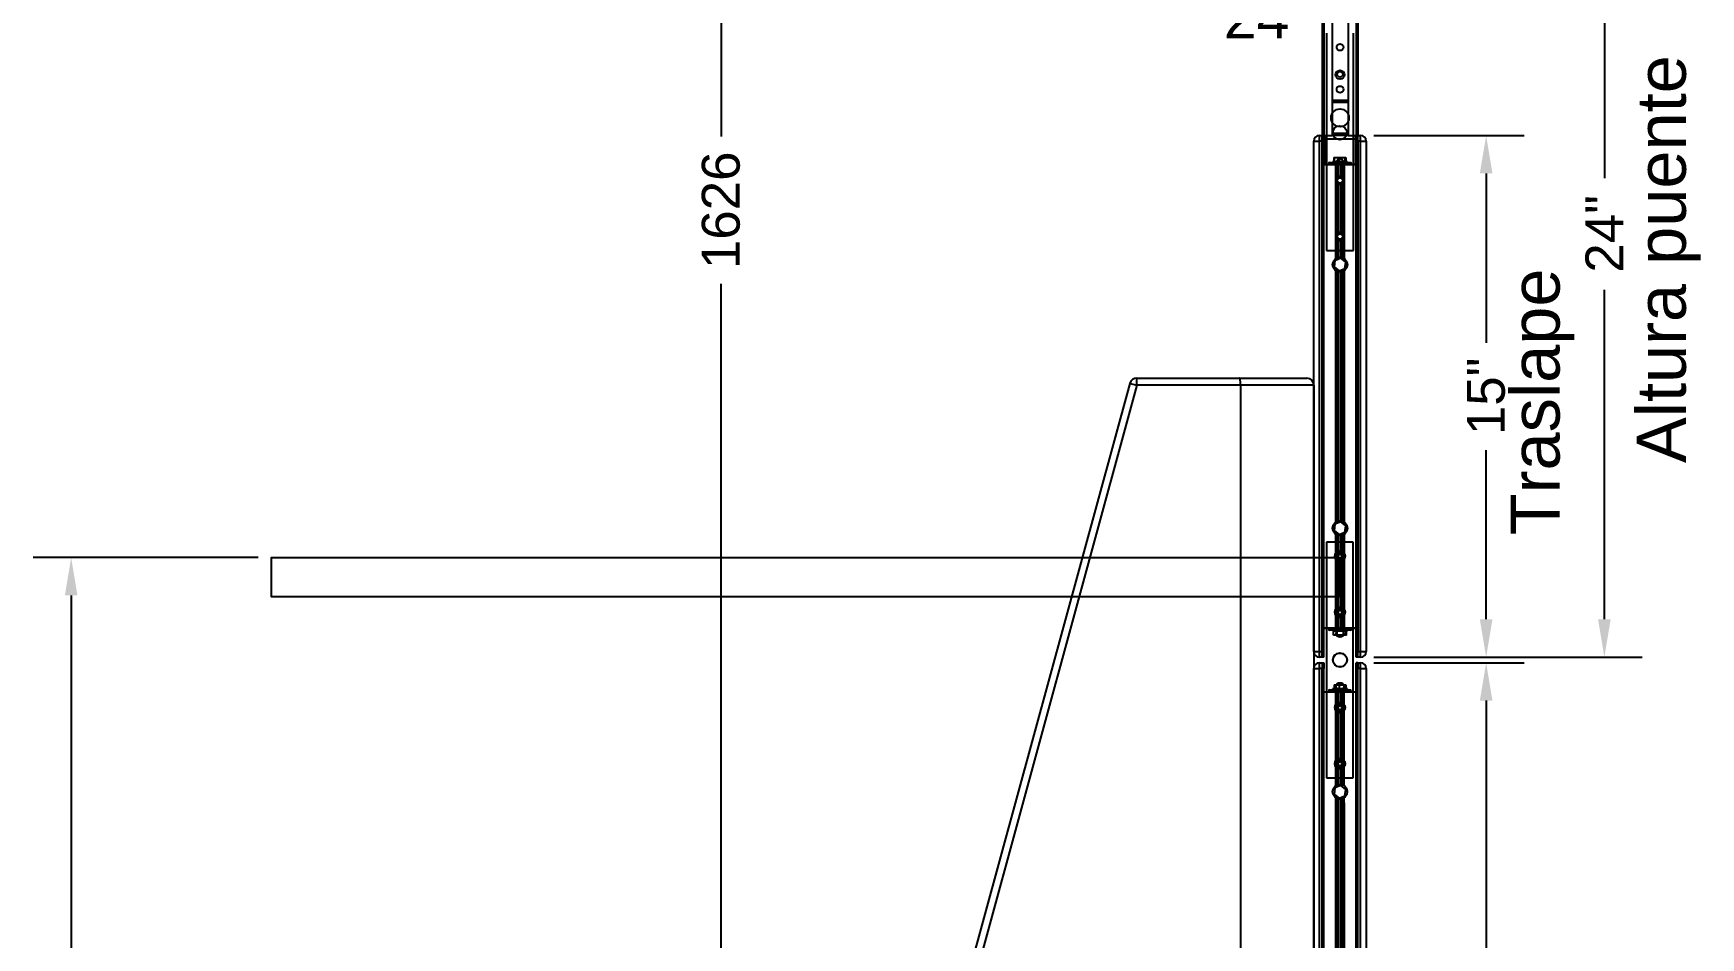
# Model space of a CAD drawing. Header units: inches. Extents: x 9936 to 27102, y -2774 to 11910.
# Drawn here: x 11084 to 12273, y 6000 to 6645 of the extents above; entities that cross this region are included whole.
import ezdxf

# ---------------------------------------------------------------- set-up
doc = ezdxf.new("R2010")
doc.units = ezdxf.units.IN
doc.header["$MEASUREMENT"] = 0
for name, color, linetype in [('Conector lateral', 150, 'Continuous'), ('CUBIERTA', 152, 'Continuous'), ('Puente', 244, 'Continuous'), ('RECTO', 20, 'Continuous'), ('SILLON', 84, 'Continuous'), ('TEXTO', 7, 'Continuous')]:
    doc.layers.add(name, color=color, linetype=linetype)
doc.styles.get("Standard").update_dxf_attribs({"font": 'arial.ttf'})
doc.dimstyles.get("Standard").update_dxf_attribs({"dimscale": 150, "dimtxt": 0.18, "dimasz": 0.18, "dimexe": 0.18, "dimexo": 0.0625, "dimgap": 0.09, "dimtad": 0, "dimdec": 0, "dimzin": 0, "dimdsep": 46, "dimtxsty": 'Standard', "dimcen": 0.09, "dimclrd": 1, "dimclre": 1, "dimclrt": 1, "dimadec": 0, "dimazin": 0, "dimtfac": 1, "dimtdec": 0, "dimtofl": 0, "dimtmove": 0, "dimatfit": 3, "dimfxl": 1, "dimtolj": 1, "dimtzin": 0, "dimarcsym": 0})

# ---------------------------------------------------------------- blocks, each defined once
blk = doc.blocks.new('A$C2C726D91')
at = {"layer": 'RECTO', "linetype": 'Continuous'}
for p, q in [((0, 668), (4, 668)), ((0, 4), (0, 668)), ((4, 672), (4, 668)), ((4, 672), (6, 672)), ((6, 668), (4, 668)), ((4, 668), (4, 4)), ((6, 672), (6, 670.8)), ((6, 672), (7.1, 672)), ((6, 672), (6, 668)), ((7.1, 670.8), (6, 670.8)), ((6, 670.8), (6, 668)), ((6, 668), (7.1, 668)), ((6, 4), (6, 668)), ((7.1, 672), (7.1, 670.8)), ((7.1, 670.8), (7.1, 668)), ((7.1, 4), (7.1, 668)), ((31.4, 672), (30.3, 672)), ((30.3, 670.8), (30.3, 672)), ((31.4, 670.8), (30.3, 670.8)), ((30.3, 668), (30.3, 670.8)), ((31.4, 668), (30.3, 668)), ((30.3, 4), (30.3, 668)), ((31.4, 672), (31.4, 670.8)), ((31.4, 668), (31.4, 672)), ((31.4, 672), (33.4, 672)), ((31.4, 670.8), (31.4, 668)), ((31.4, 4), (31.4, 668)), ((33.4, 668), (31.4, 668)), ((33.4, 668), (33.4, 672)), ((33.4, 4), (33.4, 668)), ((33.4, 668), (37.4, 668)), ((37.4, 668), (37.4, 4)), ((14.5, 656.3), (14.5, 653.3)), ((14.5, 656.3), (18.1, 656.3)), ((18.1, 656.3), (18.1, 653.3)), ((18.1, 656.3), (22.3, 656.3)), ((22.3, 656.3), (22.3, 653.3)), ((22.3, 656.3), (22.9, 656.3)), ((22.9, 656.3), (22.9, 653.3)), ((7.1, 651.2), (15.6, 651.2)), ((10.7, 652.2), (10.7, 651.2)), ((15.6, 652.2), (10.7, 652.2)), ((11.2, 652.7), (13.5, 652.7)), ((13.5, 653.3), (13.5, 652.3)), ((20.7, 653.3), (13.5, 653.3)), ((15.6, 652.3), (13.5, 652.3)), ((15.6, 652.3), (16.9, 652.3)), ((15.6, 652.3), (15.6, 584.2)), ((16.9, 642.1), (16.9, 652.3)), ((20.5, 652.3), (16.9, 652.3)), ((17.9, 651.2), (19.5, 651.2)), ((17.9, 642.6), (17.9, 651.2)), ((19.5, 642.6), (19.5, 651.2)), ((20.5, 652.3), (21.8, 652.3)), ((20.5, 652.3), (20.5, 642.1)), ((24, 653.3), (20.7, 653.3)), ((21.8, 584.2), (21.8, 652.3)), ((24, 652.3), (21.8, 652.3)), ((25.4, 652.2), (21.8, 652.2)), ((21.8, 651.2), (30.3, 651.2)), ((24, 652.3), (24, 653.3)), ((24, 652.7), (25, 652.7)), ((25, 652.7), (26.2, 652.7)), ((26.7, 652.2), (25.4, 652.2)), ((26.7, 651.2), (26.7, 652.2)), ((16.9, 602.1), (16.9, 637.9)), ((17.9, 602.6), (17.9, 637.4)), ((19.5, 602.6), (19.5, 637.4)), ((20.5, 637.9), (20.5, 602.1)), ((16.9, 584.9), (16.9, 597.9)), ((17.9, 585.2), (17.9, 597.4)), ((19.5, 585.2), (19.5, 597.4)), ((20.5, 597.9), (20.5, 584.9)), ((15.1, 582.8), (14.5, 578.3)), ((19.3, 584.5), (15.1, 582.8)), ((22.9, 581.7), (19.3, 584.5)), ((14.5, 578.3), (18.1, 575.5)), ((15.6, 575.8), (15.6, 572)), ((15.6, 572), (15.6, 100)), ((16.4, 572), (15.6, 572)), ((16.4, 100), (16.4, 572)), ((17.5, 572), (16.4, 572)), ((16.9, 572), (16.9, 575.1)), ((17.5, 100), (17.5, 572)), ((17.9, 184.6), (17.9, 574.8)), ((18.1, 575.5), (22.3, 577.2)), ((19.5, 184.6), (19.5, 574.8)), ((20, 572), (20, 100)), ((21, 572), (20, 572)), ((20.5, 575.1), (20.5, 572)), ((21, 100), (21, 572)), ((21.9, 572), (21, 572)), ((21.8, 572), (21.8, 575.8)), ((21.9, 100), (21.9, 572)), ((22.3, 577.2), (22.9, 581.7)), ((17.9, 179.4), (17.5, 179.5)), ((17.9, 97.2), (17.9, 179.4)), ((19.5, 184.6), (20, 184.5)), ((19.5, 97.2), (19.5, 179.4)), ((19.3, 96.5), (15.1, 94.8)), ((15.6, 100), (15.6, 96.2)), ((15.6, 100), (16.4, 100)), ((16.4, 100), (17.5, 100)), ((16.9, 96.9), (16.9, 100)), ((22.9, 93.7), (19.3, 96.5)), ((20, 100), (21, 100)), ((20.5, 100), (20.5, 96.9)), ((21, 100), (21.9, 100)), ((21.8, 96.2), (21.8, 100)), ((15.1, 94.8), (14.5, 90.3)), ((14.5, 90.3), (18.1, 87.5)), ((15.6, 87.8), (15.6, 19.7)), ((16.9, 74.1), (16.9, 87.1)), ((17.9, 74.6), (17.9, 86.8)), ((18.1, 87.5), (22.3, 89.2)), ((19.5, 74.6), (19.5, 86.8)), ((20.5, 87.1), (20.5, 74.1)), ((21.8, 19.7), (21.8, 87.8)), ((22.3, 89.2), (22.9, 93.7)), ((16.9, 19.7), (16.9, 69.9)), ((17.9, 20.8), (17.9, 69.4)), ((19.5, 20.8), (19.5, 69.4)), ((20.5, 69.9), (20.5, 19.7)), ((15.6, 20.8), (7.1, 20.8)), ((10.7, 20.8), (10.7, 19.8)), ((10.7, 19.8), (15.6, 19.8)), ((13.5, 19.3), (11.2, 19.3)), ((13.5, 19.7), (13.5, 18.7)), ((13.5, 19.7), (15.6, 19.7)), ((13.5, 18.7), (24, 18.7)), ((14.1, 15.7), (14.1, 18.7)), ((16.7, 15.7), (14.1, 15.7)), ((16.9, 19.7), (15.6, 19.7)), ((16.7, 15.7), (16.7, 18.7)), ((21.3, 15.7), (16.7, 15.7)), ((16.9, 19.7), (20.5, 19.7)), ((19.5, 20.8), (17.9, 20.8)), ((21.8, 19.7), (20.5, 19.7)), ((21.3, 15.7), (21.3, 18.7)), ((23.3, 15.7), (21.3, 15.7)), ((30.3, 20.8), (21.8, 20.8)), ((21.8, 19.8), (26.7, 19.8)), ((21.8, 19.7), (24, 19.7)), ((23.3, 15.7), (23.3, 18.7)), ((24, 18.7), (24, 19.7)), ((26.2, 19.3), (24, 19.3)), ((26.7, 19.8), (26.7, 20.8)), ((0, 4), (4, 4)), ((4, 4), (6, 4)), ((4, 4), (4, 0)), ((6, 0), (4, 0)), ((6, 4), (6, 1.2)), ((7.1, 4), (6, 4)), ((6, 4), (6, 0)), ((6, 1.2), (7.1, 1.2)), ((6, 1.2), (6, 0)), ((7.1, 0), (6, 0)), ((7.1, 4), (7.1, 1.2)), ((7.1, 1.2), (7.1, 0)), ((31.4, 4), (30.3, 4)), ((30.3, 1.2), (30.3, 4)), ((30.3, 1.2), (31.4, 1.2)), ((30.3, 0), (30.3, 1.2)), ((31.4, 0), (30.3, 0)), ((31.4, 4), (31.4, 1.2)), ((31.4, 4), (33.4, 4)), ((31.4, 0), (31.4, 4)), ((31.4, 1.2), (31.4, 0)), ((33.4, 0), (31.4, 0)), ((33.4, 4), (37.4, 4)), ((33.4, 0), (33.4, 4))]:
    blk.add_line(p, q, dxfattribs=at)
for centre, radius in [((18.7, 640), 1.98), ((18.7, 600), 1.98), ((18.7, 580), 5.25), ((18.7, 92), 5.25), ((18.7, 72), 1.98)]:
    blk.add_circle(centre, radius, dxfattribs=at)
for centre, radius, start, end in [((4, 668), 4, 90, 180), ((33.4, 668), 4, 0, 90), ((11.2, 652.2), 0.5, 90, 180), ((18.7, 640), 2.78, 130.4601, 229.5399), ((18.7, 652.9), 1.9, 198.4085, 243.4746), ((18.7, 640), 2.78, 72.2158, 107.7842), ((18.7, 652.9), 1.9, 296.5254, 341.5915), ((18.7, 640), 2.78, 310.4601, 49.5399), ((26.2, 652.2), 0.5, 0, 90), ((18.7, 640), 2.78, 252.2158, 287.7842), ((18.7, 600), 2.78, 130.4601, 229.5399), ((18.7, 600), 2.78, 72.2158, 107.7842), ((18.7, 600), 2.78, 252.2158, 287.7842), ((18.7, 600), 2.78, 310.4601, 49.5399), ((18.7, 182), 2.78, 72.2158, 107.7842), ((18.7, 182), 2.78, 252.2158, 287.7842), ((18.7, 72), 2.78, 130.4601, 229.5399), ((18.7, 72), 2.78, 72.2158, 107.7842), ((18.7, 72), 2.78, 310.4601, 49.5399), ((18.7, 72), 2.78, 252.2158, 287.7842), ((11.2, 19.8), 0.5, 180, 270), ((18.7, 19.1), 1.9, 116.5254, 161.5915), ((18.7, 19.1), 1.9, 18.4085, 63.4746), ((26.2, 19.8), 0.5, 270, 0), ((4, 4), 4, 180, 270), ((33.4, 4), 4, 270, 0)]:
    blk.add_arc(centre, radius, start, end, dxfattribs=at)
for points, knots in [([(16.9, 642.1), (17, 642.2), (17.2, 642.3), (17.5, 642.5), (17.8, 642.6), (17.9, 642.6)], [0, 0, 0, 0, 0.439174, 0.876749, 1, 1, 1, 1]), ([(19.5, 642.6), (19.7, 642.6), (20.1, 642.4), (20.4, 642.2), (20.5, 642.1), (20.5, 642.1)], [0, 0, 0, 0, 0.444477, 0.887819, 1, 1, 1, 1]), ([(17.9, 637.4), (17.7, 637.4), (17.3, 637.6), (17, 637.8), (16.9, 637.9), (16.9, 637.9)], [0, 0, 0, 0, 0.444484, 0.887819, 1, 1, 1, 1]), ([(20.5, 637.9), (20.4, 637.8), (20.2, 637.7), (19.9, 637.5), (19.6, 637.4), (19.5, 637.4)], [0, 0, 0, 0, 0.439174, 0.876749, 1, 1, 1, 1]), ([(16.9, 602.1), (17, 602.2), (17.2, 602.3), (17.5, 602.5), (17.8, 602.6), (17.9, 602.6)], [0, 0, 0, 0, 0.439174, 0.876749, 1, 1, 1, 1]), ([(17.9, 597.4), (17.7, 597.4), (17.3, 597.6), (17, 597.8), (16.9, 597.9), (16.9, 597.9)], [0, 0, 0, 0, 0.444477, 0.887819, 1, 1, 1, 1]), ([(19.5, 602.6), (19.7, 602.6), (20.1, 602.4), (20.4, 602.2), (20.5, 602.1), (20.5, 602.1)], [0, 0, 0, 0, 0.444477, 0.887819, 1, 1, 1, 1]), ([(20.5, 597.9), (20.4, 597.8), (20.2, 597.7), (19.9, 597.5), (19.6, 597.4), (19.5, 597.4)], [0, 0, 0, 0, 0.439174, 0.876749, 1, 1, 1, 1]), ([(17.5, 184.5), (17.5, 184.5), (17.6, 184.6), (17.8, 184.6), (17.9, 184.6)], [0, 0, 0, 0, 0.638363, 1, 1, 1, 1]), ([(20, 179.5), (19.9, 179.5), (19.8, 179.4), (19.6, 179.4), (19.5, 179.4)], [0, 0, 0, 0, 0.638363, 1, 1, 1, 1]), ([(16.9, 74.1), (17, 74.2), (17.2, 74.3), (17.5, 74.5), (17.8, 74.6), (17.9, 74.6)], [0, 0, 0, 0, 0.439174, 0.876749, 1, 1, 1, 1]), ([(19.5, 74.6), (19.7, 74.6), (20.1, 74.4), (20.4, 74.2), (20.5, 74.1), (20.5, 74.1)], [0, 0, 0, 0, 0.444477, 0.887819, 1, 1, 1, 1]), ([(17.9, 69.4), (17.7, 69.4), (17.3, 69.6), (17, 69.8), (16.9, 69.9), (16.9, 69.9)], [0, 0, 0, 0, 0.444477, 0.887819, 1, 1, 1, 1]), ([(20.5, 69.9), (20.4, 69.8), (20.2, 69.7), (19.9, 69.5), (19.6, 69.4), (19.5, 69.4)], [0, 0, 0, 0, 0.439174, 0.876749, 1, 1, 1, 1])]:
    blk.add_open_spline(points, degree=3, knots=knots, dxfattribs=at)
blk = doc.blocks.new('A$C3EBA59D7')
at = {"layer": 'RECTO', "linetype": 'Continuous'}
for p, q in [((4, 372), (4, 368)), ((4, 372), (6, 372)), ((6, 0), (6, 372)), ((7.1, 372), (6, 372)), ((7.1, 0), (7.1, 372)), ((31.4, 372), (30.3, 372)), ((30.3, 0), (30.3, 372)), ((31.4, 372), (33.4, 372)), ((31.4, 0), (31.4, 372)), ((33.4, 368), (33.4, 372)), ((0, 368), (4, 368)), ((0, 4), (0, 368)), ((6, 368), (4, 368)), ((4, 368), (4, 4)), ((6, 4), (6, 368)), ((31.4, 368), (31.4, 4)), ((33.4, 368), (31.4, 368)), ((33.4, 4), (33.4, 368)), ((33.4, 368), (37.4, 368)), ((37.4, 368), (37.4, 4)), ((15.6, 351.2), (7.1, 351.2)), ((10.7, 352.2), (10.7, 351.2)), ((15.6, 352.2), (10.7, 352.2)), ((11.2, 352.7), (13.5, 352.7)), ((13.5, 353.3), (13.5, 352.3)), ((20.7, 353.3), (13.5, 353.3)), ((15.6, 352.3), (13.5, 352.3)), ((14.5, 356.3), (14.5, 353.3)), ((14.5, 356.3), (18.1, 356.3)), ((15.6, 352.3), (15.6, 284.2)), ((16.9, 352.3), (15.6, 352.3)), ((20.5, 352.3), (16.9, 352.3)), ((16.9, 342.1), (16.9, 352.3)), ((17.9, 342.6), (17.9, 351.2)), ((19.5, 351.2), (17.9, 351.2)), ((18.1, 356.3), (18.1, 353.3)), ((18.1, 356.3), (22.3, 356.3)), ((19.5, 342.6), (19.5, 351.2)), ((20.5, 352.3), (20.5, 342.1)), ((21.8, 352.3), (20.5, 352.3)), ((24, 353.3), (20.7, 353.3)), ((24, 352.3), (21.8, 352.3)), ((21.8, 284.2), (21.8, 352.3)), ((25.4, 352.2), (21.8, 352.2)), ((30.3, 351.2), (21.8, 351.2)), ((22.3, 356.3), (22.3, 353.3)), ((22.3, 356.3), (22.9, 356.3)), ((22.9, 356.3), (22.9, 353.3)), ((24, 352.3), (24, 353.3)), ((24, 352.7), (25, 352.7)), ((25, 352.7), (26.2, 352.7)), ((26.7, 352.2), (25.4, 352.2)), ((26.7, 351.2), (26.7, 352.2)), ((16.9, 302.1), (16.9, 337.9)), ((17.9, 302.6), (17.9, 337.4)), ((19.5, 302.6), (19.5, 337.4)), ((20.5, 337.9), (20.5, 302.1)), ((16.9, 284.9), (16.9, 297.9)), ((17.9, 285.2), (17.9, 297.4)), ((19.5, 285.2), (19.5, 297.4)), ((20.5, 297.9), (20.5, 284.9)), ((15.1, 282.8), (14.5, 278.3)), ((14.5, 278.3), (18.1, 275.5)), ((19.3, 284.5), (15.1, 282.8)), ((15.6, 275.8), (15.6, 272)), ((16.9, 272), (16.9, 275.1)), ((17.9, 97.2), (17.9, 274.8)), ((18.1, 275.5), (22.3, 277.2)), ((22.9, 281.7), (19.3, 284.5)), ((19.5, 97.2), (19.5, 274.8)), ((20.5, 275.1), (20.5, 272)), ((21.8, 272), (21.8, 275.8)), ((22.3, 277.2), (22.9, 281.7)), ((15.6, 272), (15.6, 100)), ((16.4, 272), (15.6, 272)), ((16.4, 100), (16.4, 272)), ((17.5, 272), (16.4, 272)), ((17.5, 100), (17.5, 272)), ((20, 272), (20, 100)), ((21, 272), (20, 272)), ((21, 100), (21, 272)), ((21.9, 272), (21, 272)), ((21.9, 100), (21.9, 272)), ((19.3, 96.5), (15.1, 94.8)), ((15.6, 100), (15.6, 96.2)), ((15.6, 100), (16.4, 100)), ((16.4, 100), (17.5, 100)), ((16.9, 96.9), (16.9, 100)), ((22.9, 93.7), (19.3, 96.5)), ((20, 100), (21, 100)), ((20.5, 100), (20.5, 96.9)), ((21, 100), (21.9, 100)), ((21.8, 96.2), (21.8, 100)), ((15.1, 94.8), (14.5, 90.3)), ((14.5, 90.3), (18.1, 87.5)), ((15.6, 87.8), (15.6, 19.7)), ((16.9, 74.1), (16.9, 87.1)), ((17.9, 74.6), (17.9, 86.8)), ((18.1, 87.5), (22.3, 89.2)), ((19.5, 74.6), (19.5, 86.8)), ((20.5, 87.1), (20.5, 74.1)), ((21.8, 19.7), (21.8, 87.8)), ((22.3, 89.2), (22.9, 93.7)), ((16.9, 34.1), (16.9, 69.9)), ((17.9, 34.6), (17.9, 69.4)), ((19.5, 34.6), (19.5, 69.4)), ((20.5, 69.9), (20.5, 34.1)), ((16.9, 19.7), (16.9, 29.9)), ((17.9, 20.8), (17.9, 29.4)), ((19.5, 20.8), (19.5, 29.4)), ((20.5, 29.9), (20.5, 19.7)), ((7.1, 20.8), (15.6, 20.8)), ((10.7, 20.8), (10.7, 19.8)), ((10.7, 19.8), (15.6, 19.8)), ((13.5, 19.3), (11.2, 19.3)), ((13.5, 19.7), (13.5, 18.7)), ((13.5, 19.7), (15.6, 19.7)), ((13.5, 18.7), (24, 18.7)), ((14.1, 15.7), (14.1, 18.7)), ((16.7, 15.7), (14.1, 15.7)), ((15.6, 19.7), (16.9, 19.7)), ((16.7, 15.7), (16.7, 18.7)), ((21.3, 15.7), (16.7, 15.7)), ((16.9, 19.7), (20.5, 19.7)), ((17.9, 20.8), (19.5, 20.8)), ((20.5, 19.7), (21.8, 19.7)), ((21.3, 15.7), (21.3, 18.7)), ((23.3, 15.7), (21.3, 15.7)), ((21.8, 20.8), (30.3, 20.8)), ((21.8, 19.8), (26.7, 19.8)), ((21.8, 19.7), (24, 19.7)), ((23.3, 15.7), (23.3, 18.7)), ((24, 18.7), (24, 19.7)), ((26.2, 19.3), (24, 19.3)), ((26.7, 19.8), (26.7, 20.8)), ((0, 4), (4, 4)), ((4, 4), (6, 4)), ((4, 4), (4, 0)), ((31.4, 4), (33.4, 4)), ((33.4, 0), (33.4, 4)), ((33.4, 4), (37.4, 4)), ((6, 0), (4, 0)), ((7.1, 0), (6, 0)), ((31.4, 0), (30.3, 0)), ((33.4, 0), (31.4, 0))]:
    blk.add_line(p, q, dxfattribs=at)
for centre, radius in [((18.7, 340), 1.98), ((18.7, 300), 1.98), ((18.7, 280), 5.25), ((18.7, 92), 5.25), ((18.7, 72), 1.98), ((18.7, 32), 1.98)]:
    blk.add_circle(centre, radius, dxfattribs=at)
for centre, radius, start, end in [((4, 368), 4, 90, 180), ((33.4, 368), 4, 0, 90), ((11.2, 352.2), 0.5, 90, 180), ((18.7, 352.9), 1.9, 198.4085, 243.4746), ((18.7, 352.9), 1.9, 296.5254, 341.5915), ((26.2, 352.2), 0.5, 0, 90), ((18.7, 340), 2.78, 130.4601, 229.5399), ((18.7, 340), 2.78, 72.2158, 107.7842), ((18.7, 340), 2.78, 252.2158, 287.7842), ((18.7, 340), 2.78, 310.4601, 49.5399), ((18.7, 300), 2.78, 130.4601, 229.5399), ((18.7, 300), 2.78, 72.2158, 107.7842), ((18.7, 300), 2.78, 252.2158, 287.7842), ((18.7, 300), 2.78, 310.4601, 49.5399), ((18.7, 72), 2.78, 130.4601, 229.5399), ((18.7, 72), 2.78, 72.2158, 107.7842), ((18.7, 72), 2.78, 310.4601, 49.5399), ((18.7, 72), 2.78, 252.2158, 287.7842), ((18.7, 32), 2.78, 130.4601, 229.5399), ((18.7, 32), 2.78, 72.2158, 107.7842), ((18.7, 32), 2.78, 252.2158, 287.7842), ((18.7, 32), 2.78, 310.4601, 49.5399), ((11.2, 19.8), 0.5, 180, 270), ((18.7, 19.1), 1.9, 116.5254, 161.5915), ((18.7, 19.1), 1.9, 18.4085, 63.4746), ((26.2, 19.8), 0.5, 270, 0), ((4, 4), 4, 180, 270), ((33.4, 4), 4, 270, 0)]:
    blk.add_arc(centre, radius, start, end, dxfattribs=at)
for points, knots in [([(16.9, 342.1), (17, 342.2), (17.2, 342.3), (17.5, 342.5), (17.8, 342.6), (17.9, 342.6)], [0, 0, 0, 0, 0.439174, 0.876749, 1, 1, 1, 1]), ([(17.9, 337.4), (17.7, 337.4), (17.3, 337.6), (17, 337.8), (16.9, 337.9), (16.9, 337.9)], [0, 0, 0, 0, 0.444481, 0.887819, 1, 1, 1, 1]), ([(19.5, 342.6), (19.7, 342.6), (20.1, 342.4), (20.4, 342.2), (20.5, 342.1), (20.5, 342.1)], [0, 0, 0, 0, 0.444481, 0.887819, 1, 1, 1, 1]), ([(20.5, 337.9), (20.4, 337.8), (20.2, 337.7), (19.9, 337.5), (19.6, 337.4), (19.5, 337.4)], [0, 0, 0, 0, 0.439174, 0.876749, 1, 1, 1, 1]), ([(16.9, 302.1), (17, 302.2), (17.2, 302.3), (17.5, 302.5), (17.8, 302.6), (17.9, 302.6)], [0, 0, 0, 0, 0.439175, 0.876751, 1, 1, 1, 1]), ([(17.9, 297.4), (17.7, 297.4), (17.3, 297.6), (17, 297.8), (16.9, 297.9), (16.9, 297.9)], [0, 0, 0, 0, 0.444478, 0.887817, 1, 1, 1, 1]), ([(19.5, 302.6), (19.7, 302.6), (20.1, 302.4), (20.4, 302.2), (20.5, 302.1), (20.5, 302.1)], [0, 0, 0, 0, 0.444478, 0.887817, 1, 1, 1, 1]), ([(20.5, 297.9), (20.4, 297.8), (20.2, 297.7), (19.9, 297.5), (19.6, 297.4), (19.5, 297.4)], [0, 0, 0, 0, 0.439175, 0.876751, 1, 1, 1, 1]), ([(16.9, 74.1), (17, 74.2), (17.2, 74.3), (17.5, 74.5), (17.8, 74.6), (17.9, 74.6)], [0, 0, 0, 0, 0.439175, 0.876751, 1, 1, 1, 1]), ([(19.5, 74.6), (19.7, 74.6), (20.1, 74.4), (20.4, 74.2), (20.5, 74.1), (20.5, 74.1)], [0, 0, 0, 0, 0.444478, 0.887817, 1, 1, 1, 1]), ([(17.9, 69.4), (17.7, 69.4), (17.3, 69.6), (17, 69.8), (16.9, 69.9), (16.9, 69.9)], [0, 0, 0, 0, 0.444478, 0.887817, 1, 1, 1, 1]), ([(20.5, 69.9), (20.4, 69.8), (20.2, 69.7), (19.9, 69.5), (19.6, 69.4), (19.5, 69.4)], [0, 0, 0, 0, 0.439175, 0.876751, 1, 1, 1, 1]), ([(16.9, 34.1), (17, 34.2), (17.2, 34.3), (17.5, 34.5), (17.8, 34.6), (17.9, 34.6)], [0, 0, 0, 0, 0.439174, 0.876749, 1, 1, 1, 1]), ([(17.9, 29.4), (17.7, 29.4), (17.3, 29.6), (17, 29.8), (16.9, 29.9), (16.9, 29.9)], [0, 0, 0, 0, 0.444481, 0.887819, 1, 1, 1, 1]), ([(19.5, 34.6), (19.7, 34.6), (20.1, 34.4), (20.4, 34.2), (20.5, 34.1), (20.5, 34.1)], [0, 0, 0, 0, 0.444481, 0.887819, 1, 1, 1, 1]), ([(20.5, 29.9), (20.4, 29.8), (20.2, 29.7), (19.9, 29.5), (19.6, 29.4), (19.5, 29.4)], [0, 0, 0, 0, 0.439174, 0.876749, 1, 1, 1, 1])]:
    blk.add_open_spline(points, degree=3, knots=knots, dxfattribs=at)
blk = doc.blocks.new('A$C10B60D47')
at = {"layer": 'Conector lateral', "linetype": 'Continuous'}
for p, q in [((19, 168), (0, 168)), ((0, 168), (0, 0)), ((19, 0), (19, 168)), ((7.2, 157.7), (8.7, 158.3)), ((7.2, 157.7), (7.7, 156.6)), ((7.7, 156.6), (9.2, 157.2)), ((8.1, 159.9), (9.2, 160.3)), ((8.1, 159.9), (8.7, 158.3)), ((9.2, 160.3), (9.9, 158.8)), ((9.2, 157.2), (9.8, 155.7)), ((9.8, 155.7), (10.9, 156.1)), ((9.9, 158.8), (11.4, 159.4)), ((10.3, 157.7), (11.8, 158.3)), ((10.3, 157.7), (10.9, 156.1)), ((11.4, 159.4), (11.8, 158.3)), ((8.1, 119.9), (9.2, 120.3)), ((8.1, 119.9), (8.7, 118.3)), ((9.2, 120.3), (9.9, 118.8)), ((9.9, 118.8), (11.4, 119.4)), ((11.4, 119.4), (11.8, 118.3)), ((7.2, 117.7), (8.7, 118.3)), ((7.2, 117.7), (7.7, 116.6)), ((7.7, 116.6), (9.2, 117.2)), ((9.2, 117.2), (9.8, 115.7)), ((9.8, 115.7), (10.9, 116.1)), ((10.3, 117.7), (11.8, 118.3)), ((10.3, 117.7), (10.9, 116.1)), ((7.2, 49.7), (8.7, 50.3)), ((7.2, 49.7), (7.7, 48.6)), ((7.7, 48.6), (9.2, 49.2)), ((8.1, 51.9), (9.2, 52.3)), ((8.1, 51.9), (8.7, 50.3)), ((9.2, 52.3), (9.9, 50.8)), ((9.2, 49.2), (9.8, 47.7)), ((9.8, 47.7), (10.9, 48.1)), ((9.9, 50.8), (11.4, 51.4)), ((10.3, 49.7), (11.8, 50.3)), ((10.3, 49.7), (10.9, 48.1)), ((11.4, 51.4), (11.8, 50.3)), ((8.1, 11.9), (9.2, 12.3)), ((9.2, 12.3), (9.9, 10.8)), ((7.2, 9.7), (8.7, 10.3)), ((7.2, 9.7), (7.7, 8.6)), ((7.7, 8.6), (9.2, 9.2)), ((8.1, 11.9), (8.7, 10.3)), ((9.2, 9.2), (9.8, 7.7)), ((9.8, 7.7), (10.9, 8.1)), ((9.9, 10.8), (11.4, 11.4)), ((10.3, 9.7), (11.8, 10.3)), ((10.3, 9.7), (10.9, 8.1)), ((11.4, 11.4), (11.8, 10.3)), ((0, 0), (19, 0))]:
    blk.add_line(p, q, dxfattribs=at)
for centre, radius in [((9.5, 158), 3.75), ((9.5, 118), 3.75), ((9.5, 103), 2.78), ((9.5, 65), 2.78), ((9.5, 50), 3.75), ((9.5, 10), 3.75)]:
    blk.add_circle(centre, radius, dxfattribs=at)
blk = doc.blocks.new('BIOMBO 42')
at = {"layer": 'RECTO', "color": 252, "true_color": 0x939598}
for centre in [(12756.5, -15386.7), (12756.5, -15762.7)]:
    blk.add_circle(centre, 5, dxfattribs=at)
at = {"layer": 'RECTO'}
for name, p in [('A$C3EBA59D7', (12737.8, -15760.7)), ('A$C10B60D47', (12747, -15846.7)), ('A$C2C726D91', (12737.8, -16436.7))]:
    blk.add_blockref(name, p, dxfattribs=at)
blk = doc.blocks.new('PUENTE 135° H24 F18')
at = {"layer": 'Puente', "linetype": 'Continuous'}
for p, q in [((9361.6, -12092.2), (9361.6, -12286.2)), ((9362.8, -12092.2), (9362.8, -12286.2)), ((9368.6, -12092.2), (9368.6, -12286.2)), ((9380, -12092.2), (9380, -12286.2)), ((9385.7, -12092.2), (9385.7, -12286.2)), ((9387, -12092.2), (9387, -12286.2)), ((9364.7, -12213.2), (9364.7, -12368.2)), ((9383.8, -12368.2), (9383.8, -12213.2)), ((9368.6, -12260.8), (9380, -12260.8)), ((9368.6, -12262.3), (9380, -12262.3)), ((9361.6, -12286.2), (9362.8, -12286.2)), ((9361.6, -12658.2), (9361.6, -12286.2)), ((9362.7, -12286.2), (9361.6, -12286.2)), ((9361.6, -12654.2), (9361.6, -12290.2)), ((9362.7, -12658.2), (9362.7, -12286.2)), ((9362.8, -12286.2), (9368.6, -12286.2)), ((9363.3, -12286.2), (9363.3, -12288.7)), ((9385.3, -12288.7), (9363.3, -12288.7)), ((9363.3, -12288.7), (9363.3, -12306.7)), ((9380, -12284.7), (9368.6, -12284.7)), ((9380, -12286.2), (9368.6, -12286.2)), ((9380, -12286.2), (9385.7, -12286.2)), ((9385.3, -12286.2), (9385.3, -12288.7)), ((9385.3, -12288.7), (9385.3, -12306.7)), ((9385.7, -12286.2), (9387, -12286.2)), ((9387, -12286.2), (9385.9, -12286.2)), ((9385.9, -12658.2), (9385.9, -12286.2)), ((9387, -12658.2), (9387, -12286.2)), ((9387, -12290.2), (9387, -12654.2)), ((9366.8, -12305.5), (9369, -12305.5)), ((9369, -12304.9), (9369, -12305.9)), ((9376.3, -12304.9), (9369, -12304.9)), ((9370, -12301.9), (9370, -12304.9)), ((9370, -12301.9), (9373.7, -12301.9)), ((9370.3, -12306.7), (9370.3, -12301.7)), ((9370.3, -12301.7), (9378.2, -12301.7)), ((9373.7, -12301.9), (9373.7, -12304.9)), ((9373.7, -12301.9), (9377.9, -12301.9)), ((9379.5, -12304.9), (9376.3, -12304.9)), ((9377.9, -12301.9), (9377.9, -12304.9)), ((9377.9, -12301.9), (9378.5, -12301.9)), ((9378.2, -12301.7), (9378.2, -12306.7)), ((9378.5, -12301.9), (9378.5, -12304.9)), ((9379.5, -12305.9), (9379.5, -12304.9)), ((9379.5, -12305.5), (9380.5, -12305.5)), ((9380.5, -12305.5), (9381.8, -12305.5)), ((9371.2, -12307), (9362.7, -12307)), ((9370.3, -12306.7), (9363.3, -12306.7)), ((9366.3, -12306), (9366.3, -12307)), ((9371.2, -12306), (9366.3, -12306)), ((9371.2, -12305.9), (9369, -12305.9)), ((9371.2, -12305.9), (9371.2, -12373.9)), ((9372.5, -12305.9), (9371.2, -12305.9)), ((9376, -12305.9), (9372.5, -12305.9)), ((9372.5, -12316.1), (9372.5, -12305.9)), ((9373.4, -12315.5), (9373.4, -12307)), ((9375.1, -12307), (9373.4, -12307)), ((9375.1, -12315.5), (9375.1, -12307)), ((9376.1, -12305.9), (9376.1, -12316.1)), ((9377.4, -12305.9), (9376.1, -12305.9)), ((9379.5, -12305.9), (9377.3, -12305.9)), ((9377.4, -12373.9), (9377.4, -12305.9)), ((9381, -12306), (9377.4, -12306)), ((9385.9, -12307), (9377.4, -12307)), ((9385.3, -12306.7), (9378.2, -12306.7)), ((9382.3, -12306), (9381, -12306)), ((9382.3, -12307), (9382.3, -12306)), ((9372.5, -12356.1), (9372.5, -12320.3)), ((9373.4, -12355.5), (9373.4, -12320.8)), ((9375.1, -12355.5), (9375.1, -12320.8)), ((9376.1, -12320.3), (9376.1, -12356.1)), ((9372.5, -12373.3), (9372.5, -12360.3)), ((9373.4, -12373), (9373.4, -12360.8)), ((9375.1, -12373), (9375.1, -12360.8)), ((9376.1, -12360.3), (9376.1, -12373.3)), ((9364.7, -12368.2), (9383.8, -12368.2)), ((9370.6, -12375.4), (9370, -12379.9)), ((9374.9, -12373.6), (9370.6, -12375.4)), ((9378.5, -12376.4), (9374.9, -12373.6)), ((9377.9, -12381), (9378.5, -12376.4)), ((9370, -12379.9), (9373.7, -12382.7)), ((9371.1, -12386.2), (9371.1, -12558.2)), ((9371.9, -12386.2), (9371.1, -12386.2)), ((9371.2, -12382.4), (9371.2, -12386.2)), ((9371.9, -12558.2), (9371.9, -12386.2)), ((9373, -12386.2), (9371.9, -12386.2)), ((9372.5, -12386.2), (9372.5, -12383.1)), ((9373, -12558.2), (9373, -12386.2)), ((9373.4, -12561), (9373.4, -12383.4)), ((9373.7, -12382.7), (9377.9, -12381)), ((9375.1, -12561), (9375.1, -12383.4)), ((9375.5, -12386.2), (9375.5, -12558.2)), ((9376.6, -12386.2), (9375.5, -12386.2)), ((9376.1, -12383.1), (9376.1, -12386.2)), ((9376.6, -12558.2), (9376.6, -12386.2)), ((9377.4, -12386.2), (9376.6, -12386.2)), ((9377.4, -12386.2), (9377.4, -12382.4)), ((9377.4, -12558.2), (9377.4, -12386.2)), ((9370.6, -12563.4), (9370, -12567.9)), ((9374.9, -12561.6), (9370.6, -12563.4)), ((9371.1, -12558.2), (9371.9, -12558.2)), ((9371.2, -12558.2), (9371.2, -12561.9)), ((9371.9, -12558.2), (9373, -12558.2)), ((9372.5, -12561.3), (9372.5, -12558.2)), ((9378.5, -12564.4), (9374.9, -12561.6)), ((9375.5, -12558.2), (9376.6, -12558.2)), ((9376.1, -12558.2), (9376.1, -12561.3)), ((9376.6, -12558.2), (9377.4, -12558.2)), ((9377.4, -12561.9), (9377.4, -12558.2)), ((9377.9, -12569), (9378.5, -12564.4)), ((9370, -12567.9), (9373.7, -12570.7)), ((9371.2, -12570.4), (9371.2, -12638.5)), ((9372.5, -12584.1), (9372.5, -12571.1)), ((9373.4, -12583.5), (9373.4, -12571.4)), ((9373.7, -12570.7), (9377.9, -12569)), ((9375.1, -12583.5), (9375.1, -12571.4)), ((9376.1, -12571.1), (9376.1, -12584.1)), ((9377.4, -12638.5), (9377.4, -12570.4)), ((9372.5, -12624.1), (9372.5, -12588.3)), ((9373.4, -12623.5), (9373.4, -12588.8)), ((9375.1, -12623.5), (9375.1, -12588.8)), ((9376.1, -12588.3), (9376.1, -12624.1)), ((9362.7, -12637.4), (9371.2, -12637.4)), ((9366.3, -12637.4), (9366.3, -12638.4)), ((9366.3, -12638.4), (9371.2, -12638.4)), ((9372.5, -12638.5), (9372.5, -12628.3)), ((9373.4, -12637.4), (9373.4, -12628.8)), ((9373.4, -12637.4), (9375.1, -12637.4)), ((9375.1, -12637.4), (9375.1, -12628.8)), ((9376.1, -12628.3), (9376.1, -12638.5)), ((9377.3, -12638.4), (9382.3, -12638.4)), ((9377.4, -12637.4), (9385.9, -12637.4)), ((9382.3, -12638.4), (9382.3, -12637.4)), ((9369, -12638.9), (9366.8, -12638.9)), ((9369, -12638.5), (9369, -12639.5)), ((9369, -12638.5), (9371.1, -12638.5)), ((9369, -12639.5), (9379.5, -12639.5)), ((9369.7, -12642.5), (9369.7, -12639.5)), ((9372.3, -12642.5), (9369.7, -12642.5)), ((9371.2, -12638.5), (9372.5, -12638.5)), ((9372.3, -12642.5), (9372.3, -12639.5)), ((9376.8, -12642.5), (9372.3, -12642.5)), ((9372.5, -12638.5), (9376.1, -12638.5)), ((9376.1, -12638.5), (9377.4, -12638.5)), ((9376.8, -12642.5), (9376.8, -12639.5)), ((9378.8, -12642.5), (9376.8, -12642.5)), ((9377.4, -12638.5), (9379.5, -12638.5)), ((9378.8, -12642.5), (9378.8, -12639.5)), ((9379.5, -12639.5), (9379.5, -12638.5)), ((9381.8, -12638.9), (9379.5, -12638.9)), ((9362.7, -12658.2), (9361.6, -12658.2)), ((9387, -12658.2), (9385.9, -12658.2))]:
    blk.add_line(p, q, dxfattribs=at)
for centre, radius in [((9374.3, -12223.2), 2.38), ((9374.3, -12242.8), 3.17), ((9374.3, -12242.5), 1.98), ((9374.3, -12253.2), 2.38), ((9374.3, -12273.5), 6.35), ((9374.3, -12304.5), 1.98), ((9374.3, -12318.2), 2.38), ((9374.3, -12318.2), 1.98), ((9374.3, -12358.2), 2.38), ((9374.3, -12358.2), 1.98), ((9374.3, -12378.2), 5.25), ((9374.3, -12566.2), 5.25), ((9374.3, -12586.2), 1.98), ((9374.3, -12626.2), 1.98)]:
    blk.add_circle(centre, radius, dxfattribs=at)
at = {"layer": 'Puente', "color": 252, "true_color": 0x939598}
blk.add_circle((9374.3, -12660.2), 5, dxfattribs=at)
at = {"layer": 'Puente', "linetype": 'Continuous'}
for centre, radius, start, end in [((9366.8, -12306), 0.5, 90, 180), ((9381.8, -12306), 0.5, 0, 90), ((9374.3, -12318.2), 2.78, 130.4601, 229.5399), ((9374.3, -12305.3), 1.9, 198.4085, 243.4746), ((9374.3, -12318.2), 2.78, 72.2158, 107.7842), ((9374.3, -12305.3), 1.9, 296.5254, 341.5915), ((9374.3, -12318.2), 2.78, 310.4601, 49.5399), ((9374.3, -12318.2), 2.78, 252.2158, 287.7842), ((9374.3, -12358.2), 2.78, 130.4601, 229.5399), ((9374.3, -12358.2), 2.78, 72.2158, 107.7842), ((9374.3, -12358.2), 2.78, 252.2158, 287.7842), ((9374.3, -12358.2), 2.78, 310.4601, 49.5399), ((9374.3, -12586.2), 2.78, 130.4601, 229.5399), ((9374.3, -12586.2), 2.78, 72.2158, 107.7842), ((9374.3, -12586.2), 2.78, 252.2158, 287.7842), ((9374.3, -12586.2), 2.78, 310.4601, 49.5399), ((9374.3, -12626.2), 2.78, 130.4601, 229.5399), ((9374.3, -12626.2), 2.78, 72.2158, 107.7842), ((9374.3, -12626.2), 2.78, 310.4601, 49.5399), ((9366.8, -12638.4), 0.5, 180, 270), ((9374.3, -12639.1), 1.9, 116.5254, 161.5915), ((9374.3, -12626.2), 2.78, 252.2158, 287.7842), ((9374.3, -12639.1), 1.9, 18.4085, 63.4746), ((9381.8, -12638.4), 0.5, 270, 0)]:
    blk.add_arc(centre, radius, start, end, dxfattribs=at)
for points, knots in [([(9372.5, -12316.1), (9372.5, -12316), (9372.7, -12315.8), (9373.1, -12315.6), (9373.4, -12315.6), (9373.4, -12315.5)], [0, 0, 0, 0, 0.439174, 0.876749, 1, 1, 1, 1]), ([(9375.1, -12315.5), (9375.3, -12315.6), (9375.7, -12315.8), (9375.9, -12316), (9376, -12316.1), (9376.1, -12316.1)], [0, 0, 0, 0, 0.444481, 0.887819, 1, 1, 1, 1]), ([(9373.4, -12320.8), (9373.2, -12320.8), (9372.8, -12320.6), (9372.6, -12320.4), (9372.5, -12320.3), (9372.5, -12320.3)], [0, 0, 0, 0, 0.444481, 0.887819, 1, 1, 1, 1]), ([(9376.1, -12320.3), (9376, -12320.4), (9375.8, -12320.5), (9375.4, -12320.7), (9375.2, -12320.8), (9375.1, -12320.8)], [0, 0, 0, 0, 0.439174, 0.876749, 1, 1, 1, 1]), ([(9372.5, -12356.1), (9372.5, -12356), (9372.7, -12355.8), (9373.1, -12355.6), (9373.4, -12355.6), (9373.4, -12355.5)], [0, 0, 0, 0, 0.439175, 0.876751, 1, 1, 1, 1]), ([(9373.4, -12360.8), (9373.2, -12360.8), (9372.8, -12360.6), (9372.6, -12360.4), (9372.5, -12360.3), (9372.5, -12360.3)], [0, 0, 0, 0, 0.444478, 0.887817, 1, 1, 1, 1]), ([(9375.1, -12355.5), (9375.3, -12355.6), (9375.7, -12355.8), (9375.9, -12356), (9376, -12356.1), (9376.1, -12356.1)], [0, 0, 0, 0, 0.444478, 0.887817, 1, 1, 1, 1]), ([(9376.1, -12360.3), (9376, -12360.4), (9375.8, -12360.5), (9375.4, -12360.7), (9375.2, -12360.8), (9375.1, -12360.8)], [0, 0, 0, 0, 0.439175, 0.876751, 1, 1, 1, 1]), ([(9372.5, -12584.1), (9372.5, -12584), (9372.7, -12583.8), (9373.1, -12583.6), (9373.4, -12583.6), (9373.4, -12583.5)], [0, 0, 0, 0, 0.439175, 0.876751, 1, 1, 1, 1]), ([(9373.4, -12588.8), (9373.2, -12588.8), (9372.8, -12588.6), (9372.6, -12588.4), (9372.5, -12588.3), (9372.5, -12588.3)], [0, 0, 0, 0, 0.444478, 0.887817, 1, 1, 1, 1]), ([(9375.1, -12583.5), (9375.3, -12583.6), (9375.7, -12583.8), (9375.9, -12584), (9376, -12584.1), (9376.1, -12584.1)], [0, 0, 0, 0, 0.444478, 0.887817, 1, 1, 1, 1]), ([(9376.1, -12588.3), (9376, -12588.4), (9375.8, -12588.5), (9375.4, -12588.7), (9375.2, -12588.8), (9375.1, -12588.8)], [0, 0, 0, 0, 0.439175, 0.876751, 1, 1, 1, 1]), ([(9372.5, -12624.1), (9372.5, -12624), (9372.7, -12623.8), (9373.1, -12623.6), (9373.4, -12623.6), (9373.4, -12623.5)], [0, 0, 0, 0, 0.439174, 0.876749, 1, 1, 1, 1]), ([(9375.1, -12623.5), (9375.3, -12623.6), (9375.7, -12623.8), (9375.9, -12624), (9376, -12624.1), (9376.1, -12624.1)], [0, 0, 0, 0, 0.444481, 0.887819, 1, 1, 1, 1]), ([(9373.4, -12628.8), (9373.2, -12628.8), (9372.8, -12628.6), (9372.6, -12628.4), (9372.5, -12628.3), (9372.5, -12628.3)], [0, 0, 0, 0, 0.444481, 0.887819, 1, 1, 1, 1]), ([(9376.1, -12628.3), (9376, -12628.4), (9375.8, -12628.5), (9375.4, -12628.7), (9375.2, -12628.8), (9375.1, -12628.8)], [0, 0, 0, 0, 0.439174, 0.876749, 1, 1, 1, 1])]:
    blk.add_open_spline(points, degree=3, knots=knots, dxfattribs=at)
at = {"layer": 'Puente', "color": 251, "true_color": 0x636466, "insert": (9284, -12186.9), "char_height": 30, "attachment_point": 1}
blk.add_mtext_dynamic_manual_height_columns('\\pi7.47655;24"', width=73.255, gutter_width=15.9, heights=[30.6], dxfattribs=at)
blk = doc.blocks.new('*D50')
at = {"layer": 'Defpoints', "color": 0, "transparency": 16777216}
for p in [(11574.5, 7143.5), (11697.8, 7143.5), (12003.9, 5518)]:
    blk.add_point(p, dxfattribs=at)
at = {"layer": 'TEXTO', "color": 1, "lineweight": -2, "transparency": 16777216}
for p, q in [((11688.4, 7143.5), (11547.5, 7143.5)), ((11574.5, 7116.5), (11574.5, 6571.3)), ((11574.5, 5545), (11574.5, 6466.2)), ((11994.5, 5518), (11547.5, 5518))]:
    blk.add_line(p, q, dxfattribs=at)
at = {"layer": 'TEXTO', "color": 1, "transparency": 16777216}
for points in [[(11570, 7116.5), (11579, 7116.5), (11574.5, 7143.5)], [(11570, 5545), (11579, 5545), (11574.5, 5518)]]:
    blk.add_solid(points, dxfattribs=at)
at = {"layer": 'TEXTO', "color": 1, "transparency": 16777216, "insert": (11574.5, 6518.7), "char_height": 27, "attachment_point": 5, "rotation": 90}
blk.add_mtext('\\A1;1626', dxfattribs=at)
blk = doc.blocks.new('A$C30A667A5')
at = {"layer": 'SILLON', "linetype": 'Continuous'}
for p, q in [((473.8, 876), (473.8, 881)), ((473.8, 881), (546.9, 881)), ((546.9, 881), (595, 881)), ((351.7, 447.3), (469, 877.3)), ((473.8, 876), (355.2, 441.2)), ((469, 877.3), (473.8, 876)), ((547.8, 876), (473.8, 876)), ((547.8, 876), (547.8, 441)), ((600, 876), (547.8, 876)), ((600, 876), (600, 441))]:
    blk.add_line(p, q, dxfattribs=at)
for centre, start, end in [((473.8, 876), 90, 164.7449), ((595, 876), 0, 90)]:
    blk.add_arc(centre, 5, start, end, dxfattribs=at)
blk.add_open_spline([(547.8, 876), (547.8, 876.3), (547.8, 876.7), (547.8, 877.3), (547.8, 877.6), (547.7, 878.2), (547.7, 878.5), (547.7, 879.1), (547.6, 879.3), (547.5, 879.8), (547.5, 880), (547.4, 880.3), (547.3, 880.5), (547.2, 880.7), (547.2, 880.8), (547.1, 880.9), (547, 881), (547, 881), (547, 881), (546.9, 881)], degree=3, knots=[0, 0, 0, 0, 0.125, 0.125, 0.25, 0.25, 0.375, 0.375, 0.5, 0.5, 0.625, 0.625, 0.75, 0.75, 0.875, 0.875, 0.9375, 0.9375, 1, 1, 1, 1], dxfattribs=at)
blk = doc.blocks.new('*D53')
at = {"layer": 'Defpoints', "color": 0, "transparency": 16777216}
for p in [(11253.9, 6271), (11111.1, 5518), (12003.9, 5518)]:
    blk.add_point(p, dxfattribs=at)
at = {"layer": 'TEXTO', "color": 1, "lineweight": -2, "transparency": 16777216}
for p, q in [((11244.5, 6271), (11084.1, 6271)), ((11111.1, 6244), (11111.1, 5937.7)), ((11111.1, 5545), (11111.1, 5851.3)), ((11994.5, 5518), (11084.1, 5518))]:
    blk.add_line(p, q, dxfattribs=at)
at = {"layer": 'TEXTO', "color": 1, "transparency": 16777216}
for points in [[(11106.6, 6244), (11115.6, 6244), (11111.1, 6271)], [(11106.6, 5545), (11115.6, 5545), (11111.1, 5518)]]:
    blk.add_solid(points, dxfattribs=at)
at = {"layer": 'TEXTO', "color": 1, "transparency": 16777216, "insert": (11111.1, 5894.5), "char_height": 27, "attachment_point": 5, "rotation": 90}
blk.add_mtext('\\A1;753', dxfattribs=at)
blk = doc.blocks.new('*D54')
at = {"layer": 'Defpoints', "color": 0, "transparency": 16777216}
for p in [(12030.6, 6196), (12030.6, 5524), (12120.1, 5524)]:
    blk.add_point(p, dxfattribs=at)
at = {"layer": 'TEXTO', "color": 1, "lineweight": -2, "transparency": 16777216}
for p, q in [((12039.9, 6196), (12147.1, 6196)), ((12120.1, 6169), (12120.1, 5899.7)), ((12120.1, 5551), (12120.1, 5820.2)), ((12039.9, 5524), (12147.1, 5524))]:
    blk.add_line(p, q, dxfattribs=at)
at = {"layer": 'TEXTO', "color": 1, "transparency": 16777216}
for points in [[(12115.6, 6169), (12124.6, 6169), (12120.1, 6196)], [(12115.6, 5551), (12124.6, 5551), (12120.1, 5524)]]:
    blk.add_solid(points, dxfattribs=at)
at = {"layer": 'TEXTO', "color": 1, "transparency": 16777216, "insert": (12120.1, 5860), "char_height": 27, "attachment_point": 5, "rotation": 90}
blk.add_mtext('\\A1;27"', dxfattribs=at)
blk = doc.blocks.new('*D55')
at = {"layer": 'Defpoints', "color": 0, "transparency": 16777216}
for p in [(12030.6, 6572), (12120.1, 6572), (12030.6, 6200)]:
    blk.add_point(p, dxfattribs=at)
at = {"layer": 'TEXTO', "color": 1, "lineweight": -2, "transparency": 16777216}
for p, q in [((12039.9, 6572), (12147.1, 6572)), ((12120.1, 6545), (12120.1, 6424.2)), ((12120.1, 6227), (12120.1, 6347.7)), ((12039.9, 6200), (12147.1, 6200))]:
    blk.add_line(p, q, dxfattribs=at)
at = {"layer": 'TEXTO', "color": 1, "transparency": 16777216}
for points in [[(12115.6, 6545), (12124.6, 6545), (12120.1, 6572)], [(12115.6, 6227), (12124.6, 6227), (12120.1, 6200)]]:
    blk.add_solid(points, dxfattribs=at)
at = {"layer": 'TEXTO', "color": 1, "transparency": 16777216, "insert": (12120.1, 6386), "char_height": 27, "attachment_point": 5, "rotation": 90}
blk.add_mtext('\\A1;15"', dxfattribs=at)
blk = doc.blocks.new('*D56')
at = {"layer": 'Defpoints', "color": 0, "transparency": 16777216}
for p in [(12006, 6803.7), (12204.4, 6803.7), (12030.6, 6200)]:
    blk.add_point(p, dxfattribs=at)
at = {"layer": 'TEXTO', "color": 1, "lineweight": -2, "transparency": 16777216}
for p, q in [((12015.4, 6803.7), (12231.4, 6803.7)), ((12204.4, 6776.7), (12204.4, 6541.6)), ((12204.4, 6227), (12204.4, 6462.1)), ((12039.9, 6200), (12231.4, 6200))]:
    blk.add_line(p, q, dxfattribs=at)
at = {"layer": 'TEXTO', "color": 1, "transparency": 16777216}
for points in [[(12199.9, 6776.7), (12208.9, 6776.7), (12204.4, 6803.7)], [(12199.9, 6227), (12208.9, 6227), (12204.4, 6200)]]:
    blk.add_solid(points, dxfattribs=at)
at = {"layer": 'TEXTO', "color": 1, "transparency": 16777216, "insert": (12204.4, 6501.9), "char_height": 27, "attachment_point": 5, "rotation": 90}
blk.add_mtext('\\A1;24"', dxfattribs=at)

msp = doc.modelspace()

# ---------------------------------------------------------------- linework, layer by layer
at = {"layer": 'CUBIERTA'}
msp.add_lwpolyline([(12015.851, 6242.982), (11253.851, 6242.982), (11253.851, 6270.982), (12015.851, 6270.982)], close=True, dxfattribs=at)

# ---------------------------------------------------------------- block references
at = {"layer": 'Puente'}
msp.add_blockref('PUENTE 135° H24 F18', (2641.592, 18858.166), dxfattribs=at)
at = {"layer": 'RECTO'}
msp.add_blockref('BIOMBO 42', (-740.666, 21960.723), dxfattribs=at)
at = {"layer": 'SILLON'}
msp.add_blockref('A$C30A667A5', (11397.151, 5517.982), dxfattribs=at)

# ---------------------------------------------------------------- texts
at = {"layer": 'TEXTO', "char_height": 35, "attachment_point": 1, "rotation": 90}
for s, insert in [('Altura puente', (12227.5, 6338.5)), ('Traslape', (12137.5, 6287))]:
    msp.add_mtext_dynamic_manual_height_columns(s, width=307, gutter_width=1, heights=[0], dxfattribs=dict(at, insert=insert))

# ---------------------------------------------------------------- dimensions: what is measured, and where the dimension line sits
at = {"layer": 'TEXTO'}
dim = msp.add_linear_dim(base=(11574.483, 7143.499), p1=(12003.851, 5517.982), p2=(11697.795, 7143.499), angle=90, dimstyle='Standard', dxfattribs=at)
dim.commit()
dim.dimension.update_dxf_attribs({"geometry": '*D50', "text_midpoint": (11574.483, 6518.74), "dimtype": 160})
dim = msp.add_linear_dim(base=(12204.437, 6803.734), p1=(12030.551, 6199.982), p2=(12005.98, 6803.734), angle=90, text='24"', dimstyle='Standard', override={"dimtoh": 1, "dimpost": '<>'}, dxfattribs=at)
dim.commit()
dim.dimension.update_dxf_attribs({"geometry": '*D56', "text_midpoint": (12204.437, 6501.858)})
for base, p1, p2, text, picture, middle in [((12120.113, 6571.982), (12030.551, 6199.982), (12030.551, 6571.982), '15"', '*D55', (12120.113, 6385.982)), ((12120.113, 5523.982), (12030.551, 6195.982), (12030.551, 5523.982), '27"', '*D54', (12120.113, 5859.982))]:
    dim = msp.add_linear_dim(base=base, p1=p1, p2=p2, angle=90, text=text, dimstyle='Standard', dxfattribs=at)
    dim.commit()
    dim.dimension.update_dxf_attribs({"geometry": picture, "text_midpoint": middle})
dim = msp.add_linear_dim(base=(11111.119, 5517.982), p1=(11253.851, 6270.982), p2=(12003.851, 5517.982), angle=90, dimstyle='Standard', dxfattribs=at)
dim.commit()
dim.dimension.update_dxf_attribs({"geometry": '*D53', "text_midpoint": (11111.119, 5894.482)})

doc.saveas('drawing.dxf')
